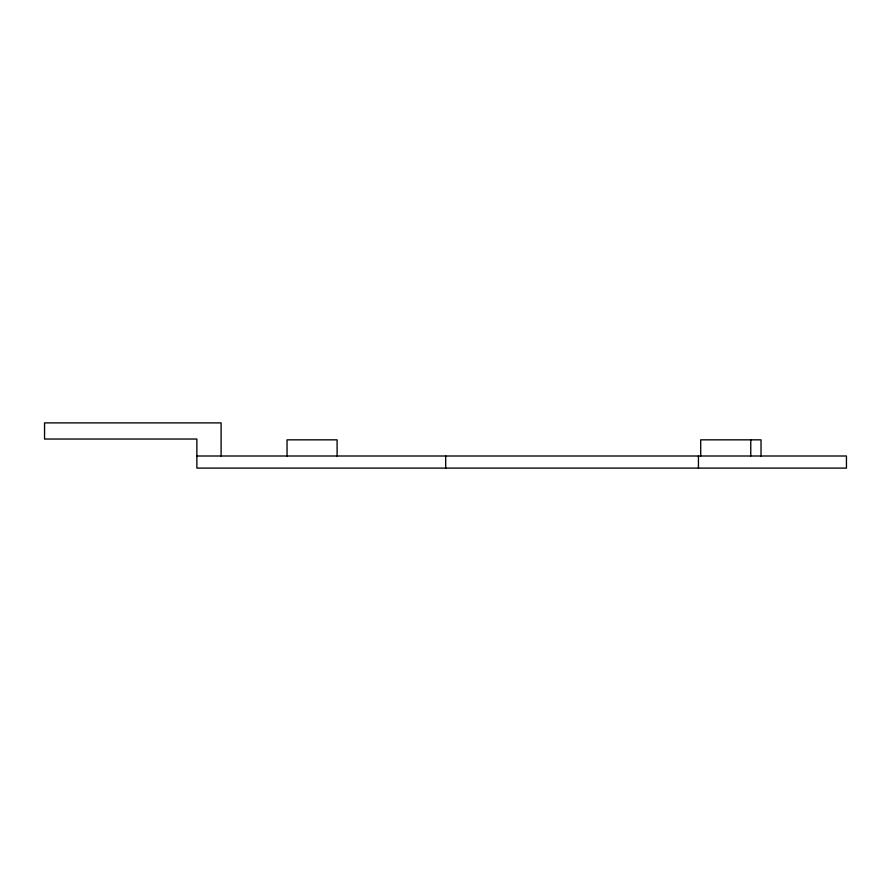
<?xml version="1.0" encoding="UTF-8"?>
<svg xmlns="http://www.w3.org/2000/svg" width="891" height="891" viewBox="0 0 891 891"><rect width="100%" height="100%" fill="white"/><g stroke="black" fill="none" stroke-linecap="round" stroke-linejoin="round"><path stroke-width="1.34" d="M196.866 456.003L846.45 456.003L846.45 468.109L196.866 468.109L196.866 439.04L44.55 439.04L44.55 422.891L221.102 422.891L221.102 456.003M761.025 456.003L761.025 439.842L700.705 439.842L700.705 456.003M750.768 439.842L750.768 456.003M698.444 456.003L698.444 468.109M445.689 456.003L445.689 468.109M337.099 456.003L337.099 439.842L287.036 439.842L287.036 456.003"/></g></svg>
